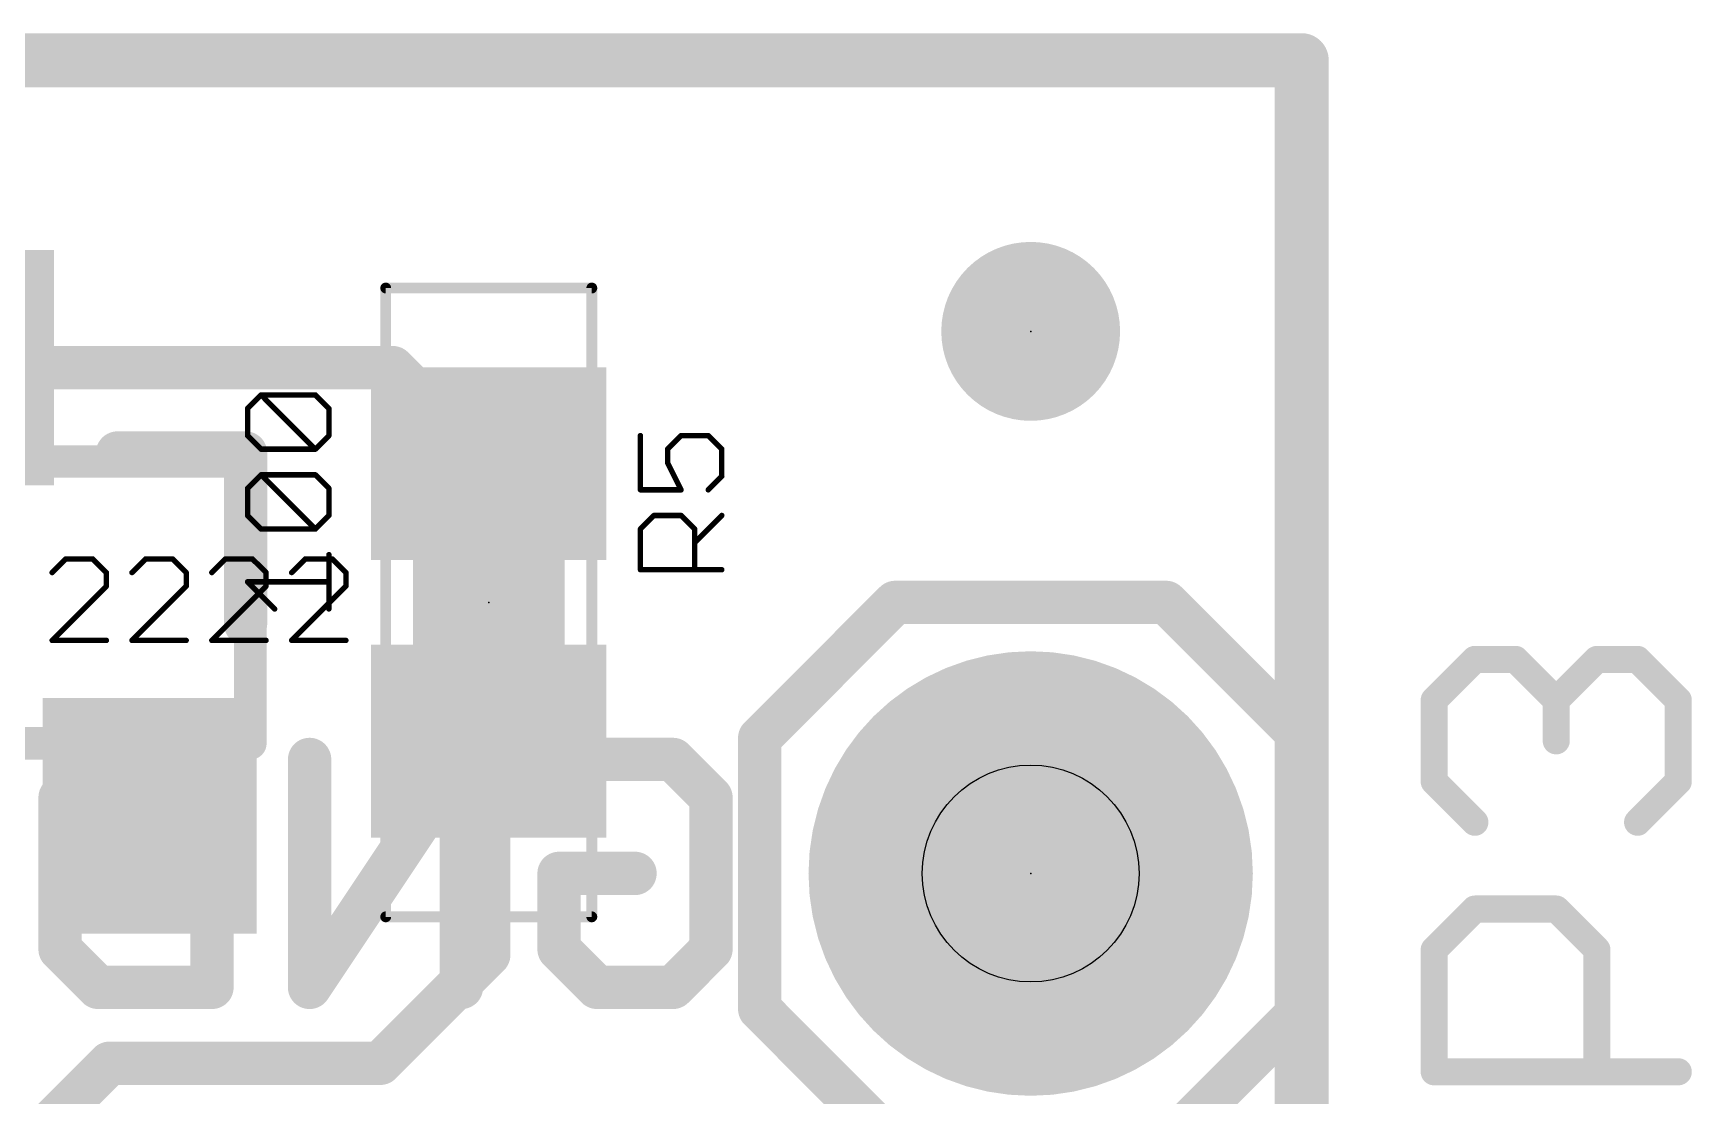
# Model space of a CAD drawing. Extents: x -36 to 72, y -11 to 13.
# Drawn here: x 15.64 to 23.42, y 7.85 to 12.83 of the extents above; entities that cross this region are included whole.
import ezdxf

# ---------------------------------------------------------------- set-up
doc = ezdxf.new("R2010")
doc.units = 0
for name, color, linetype in [('1', 12, 'CONTINUOUS'), ('16', 132, 'CONTINUOUS'), ('17', 110, 'CONTINUOUS'), ('20', 53, 'CONTINUOUS'), ('21', 53, 'CONTINUOUS'), ('22', 53, 'CONTINUOUS'), ('23', 53, 'CONTINUOUS'), ('25', 253, 'CONTINUOUS'), ('27', 253, 'CONTINUOUS'), ('29', 253, 'CONTINUOUS'), ('30', 253, 'CONTINUOUS'), ('31', 253, 'CONTINUOUS'), ('35', 253, 'CONTINUOUS'), ('39', 12, 'CONTINUOUS'), ('44', 253, 'CONTINUOUS'), ('51', 53, 'CONTINUOUS')]:
    doc.layers.add(name, color=color, linetype=linetype)

# ---------------------------------------------------------------- blocks, each defined once
blk = doc.blocks.new('RECT')
blk.add_solid([(-0.5, -0.5), (0.5, -0.5), (-0.5, 0.5), (0.5, 0.5)])
blk = doc.blocks.new('ROUNDP')
at = {"const_width": 0.5}
blk.add_lwpolyline([(0, -0.25, 1), (0, 0.25, 1), (0, -0.25)], format="xyb", dxfattribs=at)
blk = doc.blocks.new('PIE')
at = {"const_width": 0.5}
blk.add_lwpolyline([(0, -0.25, 1), (0, 0.25, 1), (0, -0.25)], format="xyb", dxfattribs=at)

msp = doc.modelspace()

# ---------------------------------------------------------------- linework, layer by layer
at = {"layer": '1'}
for points, const_width in [([(0, 12.7), (21.59, 12.7)], 0.254), ([(21.59, 12.7), (21.59, 0)], 0.254), ([(15.24, 11.26), (17.33, 11.26)], 0.2032), ([(17.33, 11.26), (17.78, 10.81)], 0.2032), ([(17.78, 8.509), (17.78, 9.51)], 0.2032), ([(17.272, 8.001), (17.78, 8.509)], 0.2032), ([(15.24, 7.239), (16.002, 8.001)], 0.2032), ([(16.002, 8.001), (17.272, 8.001)], 0.2032)]:
    msp.add_lwpolyline(points, dxfattribs=dict(at, const_width=const_width))
for points, const_width in [([(21.6535, 12.7, 1), (21.5265, 12.7)], 0.127), ([(21.59, 12.6365, 1), (21.59, 12.7635)], 0.127), ([(17.3659, 11.2959, 1), (17.2941, 11.2241)], 0.1016), ([(17.33, 11.2092, 1), (17.33, 11.3108)], 0.1016), ([(17.7441, 10.7741, 1), (17.8159, 10.8459)], 0.1016), ([(17.8308, 9.51, 1), (17.7292, 9.51)], 0.1016), ([(17.7292, 8.509, 1), (17.8308, 8.509)], 0.1016), ([(17.8159, 8.4731, 1), (17.7441, 8.5449)], 0.1016), ([(16.002, 8.0518, 1), (16.002, 7.9502)], 0.1016), ([(16.0379, 7.9651, 1), (15.9661, 8.0369)], 0.1016), ([(17.2361, 8.0369, 1), (17.3079, 7.9651)], 0.1016), ([(17.272, 7.9502, 1), (17.272, 8.0518)], 0.1016)]:
    msp.add_lwpolyline(points, format="xyb", dxfattribs=dict(at, const_width=const_width))
at = {"layer": '16', "const_width": 0.254}
for points in [[(0, 12.7), (21.59, 12.7)], [(21.59, 12.7), (21.59, 0)]]:
    msp.add_lwpolyline(points, dxfattribs=at)
at = {"layer": '16', "const_width": 0.127}
for points in [[(21.6535, 12.7, 1), (21.5265, 12.7)], [(21.59, 12.6365, 1), (21.59, 12.7635)]]:
    msp.add_lwpolyline(points, format="xyb", dxfattribs=at)
at = {"layer": '20', "const_width": 0.2032}
for points in [[(21.59, 12.7), (0, 12.7)], [(21.59, 0), (21.59, 12.7)]]:
    msp.add_lwpolyline(points, dxfattribs=at)
at = {"layer": '20', "const_width": 0.1016}
for points in [[(21.6408, 12.7, 1), (21.5392, 12.7)], [(21.59, 12.6492, 1), (21.59, 12.7508)]]:
    msp.add_lwpolyline(points, format="xyb", dxfattribs=at)
at = {"layer": '21', "const_width": 0.2032}
for points in [[(16.04, 10.86), (16.64, 10.86)], [(16.64, 10.86), (16.64, 10.06)], [(19.685, 10.16), (19.05, 9.525)], [(20.955, 10.16), (19.685, 10.16)], [(21.59, 9.525), (20.955, 10.16)], [(19.05, 8.255), (19.05, 9.525)], [(21.59, 9.525), (21.59, 8.255)], [(19.685, 7.62), (19.05, 8.255)], [(21.59, 8.255), (20.955, 7.62)]]:
    msp.add_lwpolyline(points, dxfattribs=at)
at = {"layer": '21', "const_width": 0.1016}
for points in [[(16.04, 10.9108, 1), (16.04, 10.8092)], [(16.6908, 10.86, 1), (16.5892, 10.86)], [(16.64, 10.8092, 1), (16.64, 10.9108)], [(19.685, 10.2108, 1), (19.685, 10.1092)], [(19.7209, 10.1241, 1), (19.6491, 10.1959)], [(20.9909, 10.1959, 1), (20.9191, 10.1241)], [(20.955, 10.1092, 1), (20.955, 10.2108)], [(16.5892, 10.06, 1), (16.6908, 10.06)], [(19.1008, 9.525, 1), (18.9992, 9.525)], [(19.0141, 9.5609, 1), (19.0859, 9.4891)], [(21.6408, 9.525, 1), (21.5392, 9.525)], [(21.5541, 9.4891, 1), (21.6259, 9.5609)], [(19.0859, 8.2909, 1), (19.0141, 8.2191)], [(21.6259, 8.2191, 1), (21.5541, 8.2909)], [(18.9992, 8.255, 1), (19.1008, 8.255)], [(21.5392, 8.255, 1), (21.6408, 8.255)]]:
    msp.add_lwpolyline(points, format="xyb", dxfattribs=at)
at = {"layer": '22', "const_width": 0.2032}
for points in [[(15.7708, 9.2464), (15.9488, 9.4243)], [(15.9488, 9.4243), (16.4826, 9.4243)], [(16.4826, 9.4243), (16.4826, 8.3566)], [(17.652, 9.4243), (16.9402, 8.3566)], [(16.9402, 8.3566), (16.9402, 9.4243)], [(17.652, 8.3566), (17.652, 9.4243)], [(18.1096, 9.2464), (18.2875, 9.4243)], [(18.2875, 9.4243), (18.6435, 9.4243)], [(18.6435, 9.4243), (18.8214, 9.2464)], [(15.7708, 8.5346), (15.7708, 9.2464)], [(18.8214, 9.2464), (18.8214, 8.5346)], [(18.1096, 8.5346), (18.1096, 8.8905)], [(18.1096, 8.8905), (18.4655, 8.8905)], [(15.9488, 8.3566), (15.7708, 8.5346)], [(18.2875, 8.3566), (18.1096, 8.5346)], [(18.8214, 8.5346), (18.6435, 8.3566)], [(16.4826, 8.3566), (15.9488, 8.3566)], [(18.6435, 8.3566), (18.2875, 8.3566)]]:
    msp.add_lwpolyline(points, dxfattribs=at)
at = {"layer": '22', "const_width": 0.1016}
for points in [[(15.9488, 9.4751, 1), (15.9488, 9.3735)], [(15.9847, 9.3884, 1), (15.9128, 9.4602)], [(16.5334, 9.4243, 1), (16.4318, 9.4243)], [(16.4826, 9.3735, 1), (16.4826, 9.4751)], [(16.991, 9.4243, 1), (16.8894, 9.4243)], [(17.7028, 9.4243, 1), (17.6012, 9.4243)], [(17.6943, 9.3961, 1), (17.6097, 9.4525)], [(18.2875, 9.4751, 1), (18.2875, 9.3735)], [(18.3235, 9.3884, 1), (18.2516, 9.4602)], [(18.6794, 9.4602, 1), (18.6075, 9.3884)], [(18.6435, 9.3735, 1), (18.6435, 9.4751)], [(15.8216, 9.2464, 1), (15.72, 9.2464)], [(15.7349, 9.2823, 1), (15.8067, 9.2104)], [(18.0737, 9.2823, 1), (18.1455, 9.2104)], [(18.8722, 9.2464, 1), (18.7706, 9.2464)], [(18.7855, 9.2104, 1), (18.8573, 9.2823)], [(18.1604, 8.8905, 1), (18.0588, 8.8905)], [(18.1096, 8.9413, 1), (18.1096, 8.8397)], [(18.4655, 8.8397, 1), (18.4655, 8.9413)], [(15.8067, 8.5705, 1), (15.7349, 8.4986)], [(18.1455, 8.5705, 1), (18.0737, 8.4986)], [(18.8573, 8.4986, 1), (18.7855, 8.5705)], [(15.72, 8.5346, 1), (15.8216, 8.5346)], [(18.0588, 8.5346, 1), (18.1604, 8.5346)], [(18.7706, 8.5346, 1), (18.8722, 8.5346)], [(15.9488, 8.4074, 1), (15.9488, 8.3058)], [(15.9128, 8.3207, 1), (15.9847, 8.3925)], [(16.4318, 8.3566, 1), (16.5334, 8.3566)], [(16.4826, 8.3058, 1), (16.4826, 8.4074)], [(16.8979, 8.3848, 1), (16.9825, 8.3284)], [(16.8894, 8.3566, 1), (16.991, 8.3566)], [(17.6012, 8.3566, 1), (17.7028, 8.3566)], [(18.2875, 8.4074, 1), (18.2875, 8.3058)], [(18.2516, 8.3207, 1), (18.3235, 8.3925)], [(18.6075, 8.3925, 1), (18.6794, 8.3207)], [(18.6435, 8.3058, 1), (18.6435, 8.4074)]]:
    msp.add_lwpolyline(points, format="xyb", dxfattribs=at)
at = {"layer": '23'}
for p in [(20.32, 11.43), (17.78, 10.16), (20.32, 8.89)]:
    msp.add_point(p, dxfattribs=at)
at = {"layer": '25'}
for points, const_width in [([(18.4909, 10.9417), (18.4909, 10.6875)], 0.0254), ([(18.618, 10.8782), (18.6815, 10.9417)], 0.0254), ([(18.618, 10.8146), (18.618, 10.8782)], 0.0254), ([(18.6815, 10.9417), (18.8086, 10.9417)], 0.0254), ([(18.8086, 10.9417), (18.8722, 10.8782)], 0.0254), ([(18.8722, 10.8782), (18.8722, 10.751)], 0.0254), ([(18.6815, 10.6875), (18.618, 10.8146)], 0.0254), ([(18.8722, 10.751), (18.8086, 10.6875)], 0.0254), ([(18.4909, 10.6875), (18.6815, 10.6875)], 0.0254), ([(18.4909, 10.5039), (18.5544, 10.5675)], 0.0254), ([(18.5544, 10.5675), (18.6815, 10.5675)], 0.0254), ([(18.6815, 10.5675), (18.7451, 10.5039)], 0.0254), ([(18.7451, 10.4404), (18.8722, 10.5675)], 0.0254), ([(18.4909, 10.3133), (18.4909, 10.5039)], 0.0254), ([(18.7451, 10.5039), (18.7451, 10.3133)], 0.0254), ([(18.8722, 10.3133), (18.4909, 10.3133)], 0.0254), ([(22.2113, 9.7023), (22.402, 9.8929)], 0.127), ([(22.402, 9.8929), (22.5927, 9.8929)], 0.127), ([(22.5927, 9.8929), (22.7833, 9.7023)], 0.127), ([(22.7833, 9.7023), (22.974, 9.8929)], 0.127), ([(22.974, 9.8929), (23.1646, 9.8929)], 0.127), ([(23.1646, 9.8929), (23.3553, 9.7023)], 0.127), ([(22.2113, 9.321), (22.2113, 9.7023)], 0.127), ([(22.7833, 9.7023), (22.7833, 9.5116)], 0.127), ([(23.3553, 9.7023), (23.3553, 9.321)], 0.127), ([(22.402, 9.1303), (22.2113, 9.321)], 0.127), ([(23.3553, 9.321), (23.1646, 9.1303)], 0.127), ([(22.2113, 8.5329), (22.402, 8.7236)], 0.127), ([(22.402, 8.7236), (22.7833, 8.7236)], 0.127), ([(22.7833, 8.7236), (22.974, 8.5329)], 0.127), ([(22.2113, 7.9609), (22.2113, 8.5329)], 0.127), ([(22.974, 8.5329), (22.974, 7.9609)], 0.127), ([(23.3553, 7.9609), (22.2113, 7.9609)], 0.127)]:
    msp.add_lwpolyline(points, dxfattribs=dict(at, const_width=const_width))
for points, const_width in [([(18.4972, 10.9417, 1), (18.4845, 10.9417)], 0.0127), ([(18.6243, 10.8782, 1), (18.6116, 10.8782)], 0.0127), ([(18.6135, 10.8826, 1), (18.6225, 10.8737)], 0.0127), ([(18.6815, 10.9481, 1), (18.6815, 10.9354)], 0.0127), ([(18.686, 10.9372, 1), (18.677, 10.9462)], 0.0127), ([(18.8131, 10.9462, 1), (18.8042, 10.9372)], 0.0127), ([(18.8086, 10.9354, 1), (18.8086, 10.9481)], 0.0127), ([(18.8786, 10.8782, 1), (18.8658, 10.8782)], 0.0127), ([(18.8677, 10.8737, 1), (18.8767, 10.8826)], 0.0127), ([(18.6116, 10.8146, 1), (18.6243, 10.8146)], 0.0127), ([(18.6237, 10.8174, 1), (18.6123, 10.8118)], 0.0127), ([(18.8658, 10.751, 1), (18.8786, 10.751)], 0.0127), ([(18.8767, 10.7466, 1), (18.8677, 10.7555)], 0.0127), ([(18.4909, 10.6938, 1), (18.4909, 10.6811)], 0.0127), ([(18.4845, 10.6875, 1), (18.4972, 10.6875)], 0.0127), ([(18.6759, 10.6847, 1), (18.6872, 10.6903)], 0.0127), ([(18.6815, 10.6811, 1), (18.6815, 10.6938)], 0.0127), ([(18.8042, 10.692, 1), (18.8131, 10.683)], 0.0127), ([(18.5544, 10.5739, 1), (18.5544, 10.5612)], 0.0127), ([(18.5589, 10.563, 1), (18.5499, 10.572)], 0.0127), ([(18.686, 10.572, 1), (18.677, 10.563)], 0.0127), ([(18.6815, 10.5612, 1), (18.6815, 10.5739)], 0.0127), ([(18.8767, 10.563, 1), (18.8677, 10.572)], 0.0127), ([(18.4972, 10.5039, 1), (18.4845, 10.5039)], 0.0127), ([(18.4864, 10.5084, 1), (18.4954, 10.4995)], 0.0127), ([(18.7514, 10.5039, 1), (18.7387, 10.5039)], 0.0127), ([(18.7406, 10.4995, 1), (18.7496, 10.5084)], 0.0127), ([(18.7406, 10.4449, 1), (18.7496, 10.4359)], 0.0127), ([(18.4909, 10.3196, 1), (18.4909, 10.3069)], 0.0127), ([(18.4845, 10.3133, 1), (18.4972, 10.3133)], 0.0127), ([(18.7387, 10.3133, 1), (18.7514, 10.3133)], 0.0127), ([(18.8722, 10.3069, 1), (18.8722, 10.3196)], 0.0127), ([(22.402, 9.9247, 1), (22.402, 9.8612)], 0.0635), ([(22.4244, 9.8705, 1), (22.3795, 9.9154)], 0.0635), ([(22.6151, 9.9154, 1), (22.5702, 9.8705)], 0.0635), ([(22.5927, 9.8612, 1), (22.5927, 9.9247)], 0.0635), ([(22.974, 9.9247, 1), (22.974, 9.8612)], 0.0635), ([(22.9964, 9.8705, 1), (22.9515, 9.9154)], 0.0635), ([(23.1871, 9.9154, 1), (23.1422, 9.8705)], 0.0635), ([(23.1646, 9.8612, 1), (23.1646, 9.9247)], 0.0635), ([(22.2431, 9.7023, 1), (22.1796, 9.7023)], 0.0635), ([(22.1889, 9.7247, 1), (22.2338, 9.6798)], 0.0635), ([(22.8151, 9.7023, 1), (22.7516, 9.7023)], 0.0635), ([(22.7609, 9.7247, 1), (22.8058, 9.6798)], 0.0635), ([(22.7609, 9.6798, 1), (22.8058, 9.7247)], 0.0635), ([(23.387, 9.7023, 1), (23.3236, 9.7023)], 0.0635), ([(23.3328, 9.6798, 1), (23.3778, 9.7247)], 0.0635), ([(22.7516, 9.5116, 1), (22.8151, 9.5116)], 0.0635), ([(22.2338, 9.3434, 1), (22.1889, 9.2985)], 0.0635), ([(22.1796, 9.321, 1), (22.2431, 9.321)], 0.0635), ([(23.3236, 9.321, 1), (23.387, 9.321)], 0.0635), ([(23.3778, 9.2985, 1), (23.3328, 9.3434)], 0.0635), ([(22.3795, 9.1078, 1), (22.4244, 9.1527)], 0.0635), ([(23.1422, 9.1527, 1), (23.1871, 9.1078)], 0.0635), ([(22.402, 8.7553, 1), (22.402, 8.6918)], 0.0635), ([(22.4244, 8.7011, 1), (22.3795, 8.746)], 0.0635), ([(22.8058, 8.746, 1), (22.7609, 8.7011)], 0.0635), ([(22.7833, 8.6918, 1), (22.7833, 8.7553)], 0.0635), ([(22.2431, 8.5329, 1), (22.1796, 8.5329)], 0.0635), ([(22.1889, 8.5553, 1), (22.2338, 8.5104)], 0.0635), ([(23.0057, 8.5329, 1), (22.9422, 8.5329)], 0.0635), ([(22.9515, 8.5104, 1), (22.9964, 8.5553)], 0.0635), ([(22.2113, 7.9927, 1), (22.2113, 7.9292)], 0.0635), ([(23.3553, 7.9292, 1), (23.3553, 7.9927)], 0.0635), ([(22.1796, 7.9609, 1), (22.2431, 7.9609)], 0.0635), ([(22.9422, 7.9609, 1), (23.0057, 7.9609)], 0.0635)]:
    msp.add_lwpolyline(points, format="xyb", dxfattribs=dict(at, const_width=const_width))
at = {"layer": '27', "const_width": 0.0254}
for points in [[(16.6494, 11.0687), (16.7129, 11.1322)], [(16.7129, 11.1322), (16.9671, 11.1322)], [(16.9671, 10.878), (16.7129, 11.1322)], [(16.9671, 11.1322), (17.0307, 11.0687)], [(16.6494, 10.9415), (16.6494, 11.0687)], [(17.0307, 11.0687), (17.0307, 10.9415)], [(16.7129, 10.878), (16.6494, 10.9415)], [(16.9671, 10.878), (16.7129, 10.878)], [(17.0307, 10.9415), (16.9671, 10.878)], [(16.6494, 10.6944), (16.7129, 10.758)], [(16.7129, 10.758), (16.9671, 10.758)], [(16.9671, 10.5038), (16.7129, 10.758)], [(16.9671, 10.758), (17.0307, 10.6944)], [(16.6494, 10.5673), (16.6494, 10.6944)], [(17.0307, 10.6944), (17.0307, 10.5673)], [(16.7129, 10.5038), (16.6494, 10.5673)], [(17.0307, 10.5673), (16.9671, 10.5038)], [(16.9671, 10.5038), (16.7129, 10.5038)], [(15.7971, 10.3635), (15.7335, 10.3)], [(15.9242, 10.3635), (15.7971, 10.3635)], [(15.9877, 10.3), (15.9242, 10.3635)], [(16.1713, 10.3635), (16.1077, 10.3)], [(16.2984, 10.3635), (16.1713, 10.3635)], [(16.3619, 10.3), (16.2984, 10.3635)], [(16.5455, 10.3635), (16.4819, 10.3)], [(16.6726, 10.3635), (16.5455, 10.3635)], [(16.7362, 10.3), (16.6726, 10.3635)], [(16.9197, 10.3635), (16.8561, 10.3)], [(17.0468, 10.3635), (16.9197, 10.3635)], [(17.0307, 10.1296), (17.0307, 10.3838)], [(17.1104, 10.3), (17.0468, 10.3635)], [(15.9877, 10.2364), (15.9877, 10.3)], [(16.3619, 10.2364), (16.3619, 10.3)], [(16.7765, 10.1296), (16.6494, 10.2567)], [(16.6494, 10.2567), (17.0307, 10.2567)], [(16.7362, 10.2364), (16.7362, 10.3)], [(17.1104, 10.2364), (17.1104, 10.3)], [(15.7335, 9.9822), (15.9877, 10.2364)], [(16.1077, 9.9822), (16.3619, 10.2364)], [(16.4819, 9.9822), (16.7362, 10.2364)], [(16.8561, 9.9822), (17.1104, 10.2364)], [(15.9877, 9.9822), (15.7335, 9.9822)], [(16.3619, 9.9822), (16.1077, 9.9822)], [(16.7362, 9.9822), (16.4819, 9.9822)], [(17.1104, 9.9822), (16.8561, 9.9822)]]:
    msp.add_lwpolyline(points, dxfattribs=at)
at = {"layer": '27', "const_width": 0.0127}
for points in [[(16.7129, 11.1386, 1), (16.7129, 11.1259)], [(16.7174, 11.1367, 1), (16.7084, 11.1277)], [(16.7174, 11.1277, 1), (16.7084, 11.1367)], [(16.9716, 11.1367, 1), (16.9627, 11.1277)], [(16.9671, 11.1259, 1), (16.9671, 11.1386)], [(16.6557, 11.0687, 1), (16.643, 11.0687)], [(16.6449, 11.0731, 1), (16.6539, 11.0642)], [(17.0371, 11.0687, 1), (17.0243, 11.0687)], [(17.0262, 11.0642, 1), (17.0352, 11.0731)], [(16.643, 10.9415, 1), (16.6557, 10.9415)], [(16.6539, 10.946, 1), (16.6449, 10.9371)], [(16.7129, 10.8843, 1), (16.7129, 10.8716)], [(16.7084, 10.8735, 1), (16.7174, 10.8825)], [(16.9627, 10.8825, 1), (16.9716, 10.8735)], [(16.9627, 10.8735, 1), (16.9716, 10.8825)], [(16.9671, 10.8716, 1), (16.9671, 10.8843)], [(17.0243, 10.9415, 1), (17.0371, 10.9415)], [(17.0352, 10.9371, 1), (17.0262, 10.946)], [(16.7129, 10.7644, 1), (16.7129, 10.7517)], [(16.7174, 10.7625, 1), (16.7084, 10.7535)], [(16.7174, 10.7535, 1), (16.7084, 10.7625)], [(16.9716, 10.7625, 1), (16.9627, 10.7535)], [(16.9671, 10.7517, 1), (16.9671, 10.7644)], [(16.6557, 10.6944, 1), (16.643, 10.6944)], [(16.6449, 10.6989, 1), (16.6539, 10.69)], [(17.0371, 10.6944, 1), (17.0243, 10.6944)], [(17.0262, 10.69, 1), (17.0352, 10.6989)], [(16.643, 10.5673, 1), (16.6557, 10.5673)], [(16.6539, 10.5718, 1), (16.6449, 10.5628)], [(17.0243, 10.5673, 1), (17.0371, 10.5673)], [(17.0352, 10.5628, 1), (17.0262, 10.5718)], [(16.7129, 10.5101, 1), (16.7129, 10.4974)], [(16.7084, 10.4993, 1), (16.7174, 10.5083)], [(16.9627, 10.5083, 1), (16.9716, 10.4993)], [(16.9627, 10.4993, 1), (16.9716, 10.5083)], [(16.9671, 10.4974, 1), (16.9671, 10.5101)], [(15.7971, 10.3699, 1), (15.7971, 10.3572)], [(15.8016, 10.359, 1), (15.7926, 10.368)], [(15.9287, 10.368, 1), (15.9197, 10.359)], [(15.9242, 10.3572, 1), (15.9242, 10.3699)], [(16.1713, 10.3699, 1), (16.1713, 10.3572)], [(16.1758, 10.359, 1), (16.1668, 10.368)], [(16.3029, 10.368, 1), (16.2939, 10.359)], [(16.2984, 10.3572, 1), (16.2984, 10.3699)], [(16.5455, 10.3699, 1), (16.5455, 10.3572)], [(16.55, 10.359, 1), (16.541, 10.368)], [(16.6771, 10.368, 1), (16.6681, 10.359)], [(16.6726, 10.3572, 1), (16.6726, 10.3699)], [(16.9197, 10.3699, 1), (16.9197, 10.3572)], [(16.9242, 10.359, 1), (16.9152, 10.368)], [(17.0371, 10.3838, 1), (17.0243, 10.3838)], [(17.0513, 10.368, 1), (17.0423, 10.359)], [(17.0468, 10.3572, 1), (17.0468, 10.3699)], [(15.729, 10.3045, 1), (15.738, 10.2955)], [(15.9941, 10.3, 1), (15.9814, 10.3)], [(15.9833, 10.2955, 1), (15.9922, 10.3045)], [(16.1032, 10.3045, 1), (16.1122, 10.2955)], [(16.3683, 10.3, 1), (16.3556, 10.3)], [(16.3575, 10.2955, 1), (16.3664, 10.3045)], [(16.4774, 10.3045, 1), (16.4864, 10.2955)], [(16.6539, 10.2612, 1), (16.6449, 10.2522)], [(16.6494, 10.263, 1), (16.6494, 10.2503)], [(16.7425, 10.3, 1), (16.7298, 10.3)], [(16.7317, 10.2955, 1), (16.7406, 10.3045)], [(16.8517, 10.3045, 1), (16.8606, 10.2955)], [(17.0307, 10.2503, 1), (17.0307, 10.263)], [(17.1167, 10.3, 1), (17.104, 10.3)], [(17.1059, 10.2955, 1), (17.1148, 10.3045)], [(15.9814, 10.2364, 1), (15.9941, 10.2364)], [(15.9922, 10.2319, 1), (15.9833, 10.2409)], [(16.3556, 10.2364, 1), (16.3683, 10.2364)], [(16.3664, 10.2319, 1), (16.3575, 10.2409)], [(16.7298, 10.2364, 1), (16.7425, 10.2364)], [(16.7406, 10.2319, 1), (16.7317, 10.2409)], [(17.104, 10.2364, 1), (17.1167, 10.2364)], [(17.1148, 10.2319, 1), (17.1059, 10.2409)], [(16.772, 10.1251, 1), (16.781, 10.1341)], [(17.0243, 10.1296, 1), (17.0371, 10.1296)], [(15.7335, 9.9886, 1), (15.7335, 9.9759)], [(15.729, 9.9867, 1), (15.738, 9.9777)], [(15.9877, 9.9759, 1), (15.9877, 9.9886)], [(16.1077, 9.9886, 1), (16.1077, 9.9759)], [(16.1032, 9.9867, 1), (16.1122, 9.9777)], [(16.3619, 9.9759, 1), (16.3619, 9.9886)], [(16.4819, 9.9886, 1), (16.4819, 9.9759)], [(16.4774, 9.9867, 1), (16.4864, 9.9777)], [(16.7362, 9.9759, 1), (16.7362, 9.9886)], [(16.8561, 9.9886, 1), (16.8561, 9.9759)], [(16.8517, 9.9867, 1), (16.8606, 9.9777)], [(17.1104, 9.9759, 1), (17.1104, 9.9886)]]:
    msp.add_lwpolyline(points, format="xyb", dxfattribs=at)
at = {"layer": '39', "const_width": 0.0508}
for points in [[(17.297, 8.687), (17.297, 11.633)], [(17.297, 11.633), (18.263, 11.633)], [(18.263, 11.633), (18.263, 8.687)], [(18.263, 8.687), (17.297, 8.687)]]:
    msp.add_lwpolyline(points, dxfattribs=at)
at = {"layer": '39', "const_width": 0.0254}
for points in [[(17.3097, 11.633, 1), (17.2843, 11.633)], [(17.297, 11.6457, 1), (17.297, 11.6203)], [(18.2757, 11.633, 1), (18.2503, 11.633)], [(18.263, 11.6203, 1), (18.263, 11.6457)], [(17.297, 8.6997, 1), (17.297, 8.6743)], [(18.263, 8.6743, 1), (18.263, 8.6997)], [(17.2843, 8.687, 1), (17.3097, 8.687)], [(18.2503, 8.687, 1), (18.2757, 8.687)]]:
    msp.add_lwpolyline(points, format="xyb", dxfattribs=at)
at = {"layer": '44'}
msp.add_circle((20.32, 8.89), 0.508, dxfattribs=at)
at = {"layer": '51', "const_width": 0.1524}
for points in [[(13.8176, 10.8204), (16.6624, 10.8204)], [(16.6624, 10.8204), (16.6624, 9.4996)], [(17.556, 9.915), (17.556, 10.405)], [(18.004, 10.405), (18.004, 9.915)], [(16.6624, 9.4996), (13.8176, 9.4996)]]:
    msp.add_lwpolyline(points, dxfattribs=at)
at = {"layer": '51', "const_width": 0.0762}
for points in [[(16.7005, 10.8204, 1), (16.6243, 10.8204)], [(16.6624, 10.7823, 1), (16.6624, 10.8585)], [(17.5941, 10.405, 1), (17.5179, 10.405)], [(18.0421, 10.405, 1), (17.9659, 10.405)], [(17.5179, 9.915, 1), (17.5941, 9.915)], [(17.9659, 9.915, 1), (18.0421, 9.915)], [(16.6624, 9.4615, 1), (16.6624, 9.5377)], [(16.6243, 9.4996, 1), (16.7005, 9.4996)]]:
    msp.add_lwpolyline(points, format="xyb", dxfattribs=at)

# ---------------------------------------------------------------- block references
at = {"layer": '1'}
for name, p, xscale, yscale in [('PIE', (20.32, 11.43), 0.635, 0.635), ('RECT', (16.19, 9.16), 0.8, 0.9)]:
    msp.add_blockref(name, p, dxfattribs=dict(at, xscale=xscale, yscale=yscale))
at = {"layer": '1', "xscale": 0.7, "yscale": 0.9, "rotation": 270}
for p in [(17.78, 10.81), (17.78, 9.51)]:
    msp.add_blockref('RECT', p, dxfattribs=at)
at = {"layer": '17', "xscale": 1.8796, "yscale": 1.8796}
msp.add_blockref('ROUNDP', (20.32, 8.89), dxfattribs=at)
msp.add_blockref('ROUNDP', (20.32, 8.89), dxfattribs=at)
at = {"layer": '21', "xscale": 0.4064, "yscale": 0.7112, "rotation": 270}
msp.add_blockref('RECT', (17.78, 10.16), dxfattribs=at)
at = {"layer": '29'}
for name, p, xscale, yscale in [('PIE', (20.32, 11.43), 0.8382, 0.8382), ('RECT', (15.24, 11.26), 1.0032, 1.1032), ('ROUNDP', (20.32, 8.89), 2.0828, 2.0828), ('RECT', (16.19, 9.16), 1.0032, 1.1032)]:
    msp.add_blockref(name, p, dxfattribs=dict(at, xscale=xscale, yscale=yscale))
at = {"layer": '29', "xscale": 0.9032, "yscale": 1.1032, "rotation": 270}
for p in [(17.78, 10.81), (17.78, 9.51)]:
    msp.add_blockref('RECT', p, dxfattribs=at)
at = {"layer": '30', "xscale": 2.0828, "yscale": 2.0828}
msp.add_blockref('ROUNDP', (20.32, 8.89), dxfattribs=at)
at = {"layer": '31', "xscale": 0.7, "yscale": 0.9, "rotation": 270}
for p in [(17.78, 10.81), (17.78, 9.51)]:
    msp.add_blockref('RECT', p, dxfattribs=at)
at = {"layer": '31', "xscale": 0.8, "yscale": 0.9}
msp.add_blockref('RECT', (16.19, 9.16), dxfattribs=at)
at = {"layer": '35', "xscale": 0.3998, "yscale": 0.6, "rotation": 270}
msp.add_blockref('RECT', (17.78, 10.16), dxfattribs=at)
at = {"layer": '51', "rotation": 270}
for p, xscale, yscale in [((17.7752, 10.564), 0.3, 0.5999), ((17.7752, 9.7512), 0.3, 0.5999), ((20.32, 8.89), 0.508, 0.508)]:
    msp.add_blockref('RECT', p, dxfattribs=dict(at, xscale=xscale, yscale=yscale))

doc.saveas('drawing.dxf')
